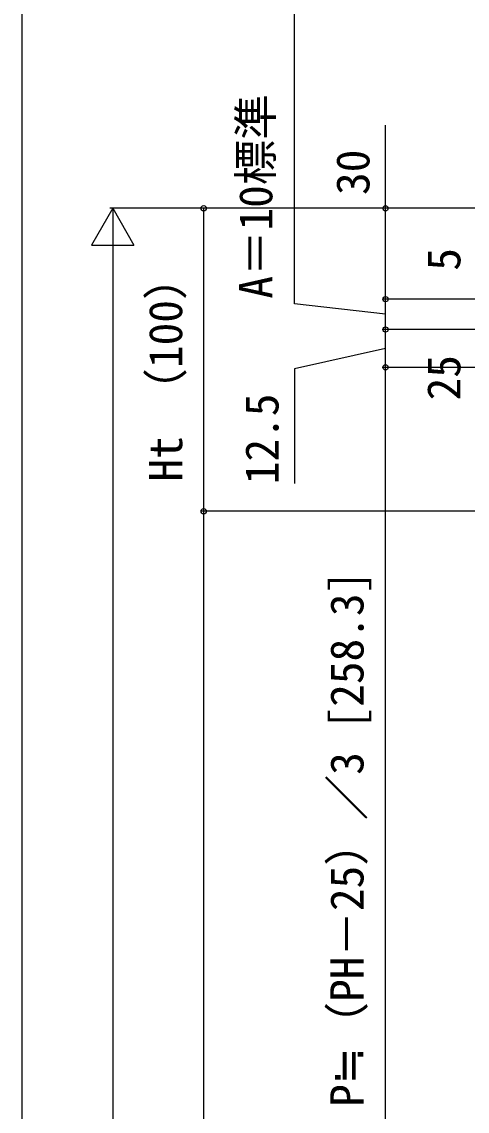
# Model space of a CAD drawing. Units: millimetres, scale not verified. Extents: x -875 to 875, y -1300 to 1294.
# Drawn here: x -875 to -728.1, y -529 to -169.4 of the extents above; entities that cross this region are included whole.
import ezdxf
from ezdxf.enums import TextEntityAlignment as Align

# ---------------------------------------------------------------- set-up
doc = ezdxf.new("R2010")
doc.units = ezdxf.units.MM
doc.header["$LTSCALE"] = 8
doc.layers.add('0-7_YKK_D', color=6, linetype='Continuous')
doc.layers.add('0-8_YKK_ZWAK', color=7, linetype='Continuous')
doc.styles.add('ＭＳ ゴシック', font='')
doc.styles.get('ＭＳ ゴシック').set_extended_font_data('MS Gothic')

msp = doc.modelspace()

# ---------------------------------------------------------------- linework, layer by layer
at = {"layer": '0-7_YKK_D'}
for p, q in [((-845, -230.996), (-852, -243.121)), ((-682, -230.996), (-846, -230.996)), ((-845, -230.996), (-838, -243.121)), ((-845, -230.996), (-845, -255.245)), ((-682, -230.996), (-816, -230.996)), ((-815, -330.996), (-815, -230.996)), ((-682, -230.996), (-756, -230.996)), ((-852, -243.121), (-838, -243.121)), ((-845, -244.996), (-845, -1066.996)), ((-683, -260.996), (-756, -260.996)), ((-683, -260.996), (-756, -260.996)), ((-755, -270.996), (-755, -260.996)), ((-665.2, -270.996), (-756, -270.996)), ((-725.342, -270.996), (-756, -270.996)), ((-755, -283.496), (-755, -270.996)), ((-725.342, -283.496), (-756, -283.496)), ((-632.3, -283.496), (-756, -283.496)), ((-755, -541.795), (-755, -283.496)), ((-701, -330.996), (-816, -330.996)), ((-701, -330.996), (-816, -330.996)), ((-815, -1080.996), (-815, -330.996))]:
    msp.add_line(p, q, dxfattribs=at)
for points in [[(-755, -265.996), (-785, -262.567), (-785, -158.851)], [(-755, -260.996), (-755, -230.996), (-755, -203.553)], [(-755, -277.246), (-785, -284.033), (-785, -321.783)]]:
    msp.add_lwpolyline(points, dxfattribs=at)
for centre in [(-815, -230.996), (-755, -230.996), (-755, -260.996), (-755, -260.996), (-755, -270.996), (-755, -270.996), (-755, -283.496), (-755, -283.496), (-815, -330.996), (-815, -330.996)]:
    msp.add_circle(centre, 0.875, dxfattribs=at)
at = {"layer": '0-8_YKK_ZWAK'}
msp.add_line((-875, 1250), (-875, -1300), dxfattribs=at)

# ---------------------------------------------------------------- texts
at = {"layer": '0-7_YKK_D', "style": 'ＭＳ ゴシック'}
for s, p in [('A＝10標準', (-789.045, -260.823)), ('30', (-757, -226.604)), ('5', (-727, -251.604)), ('Ht （100）', (-818.79, -321.181)), ('25', (-727, -294.405)), ('12.5', (-787, -322.084)), ('P≒（PH－25）／3 [258.3]', (-758.96, -527.575))]:
    msp.add_text(s, height=11, rotation=90, dxfattribs=at).set_placement(p, align=Align.BOTTOM_LEFT)

doc.saveas('drawing.dxf')
